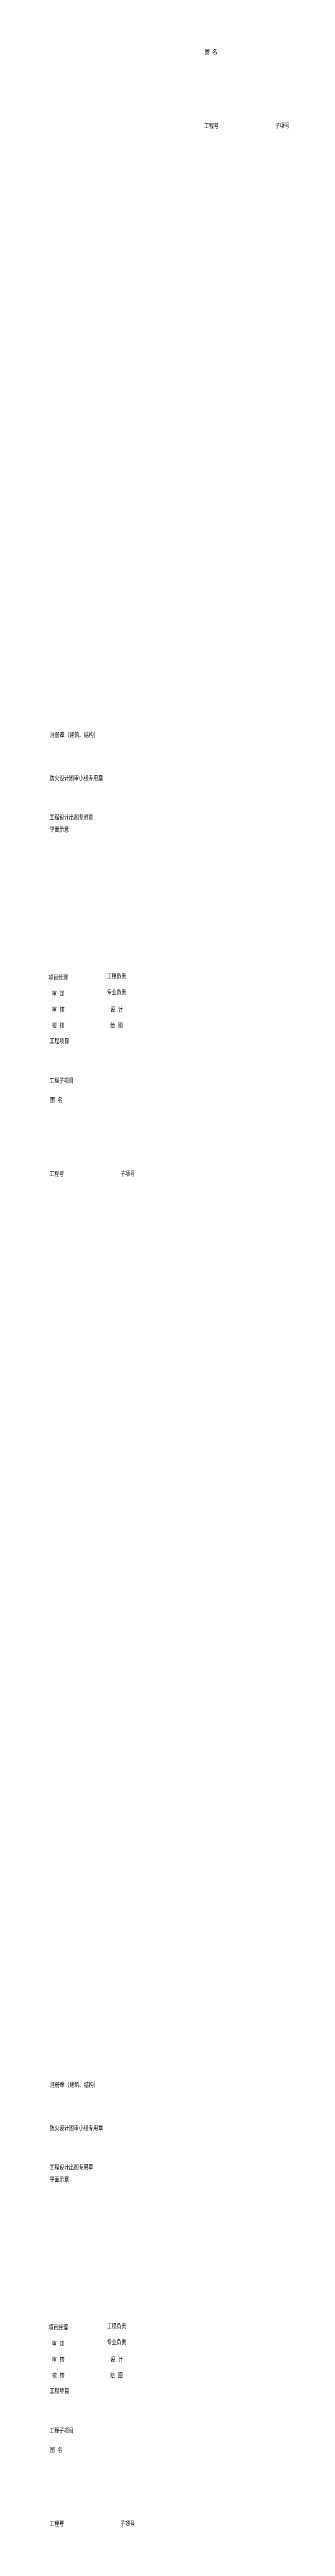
# Model space of a CAD drawing. Extents: x 64524 to 106254978, y -22354 to 20449254.
# Drawn here: x 106139692 to 106161935, y 19416472 to 19650432 of the extents above; entities that cross this region are included whole.
import ezdxf
from ezdxf.enums import TextEntityAlignment as Align

# ---------------------------------------------------------------- set-up
doc = ezdxf.new("R2010")
doc.units = 0
doc.header["$LTSCALE"] = 1000
doc.header["$MEASUREMENT"] = 0
doc.layers.get('0').update_dxf_attribs({"color": 255, "linetype": 'CONTINUOUS'})
doc.styles.add('HZZ', font='simplex.shx', dxfattribs={"oblique": 0.7, "height": 1100, "bigfont": 'realhz.shx'})

msp = doc.modelspace()

# ---------------------------------------------------------------- texts
at = {"color": 7, "style": 'HZZ', "oblique": 0.7, "width": 0.80006}
for s, height, p in [('图 名', 440, (106154321, 19649945)), ('工程号', 440, (106154272, 19642968)), ('子项号', 440, (106160951, 19642987)), ('注册章（建筑、结构）', 440, (106139727, 19585444)), ('防火设计图审小组专用章', 439.97, (106139691, 19581351)), ('工程设计出图专用章', 440, (106139685, 19577660)), ('平面示意', 440, (106139691, 19576500)), ('工程项目', 440, (106139688, 19556529)), ('工程子项目', 440, (106139674, 19552793)), ('图 名', 440, (106139729, 19550955)), ('工程号', 440, (106139680, 19543979)), ('子项号', 440, (106146359, 19543998)), ('注册章（建筑、结构）', 440, (106139727, 19457937)), ('防火设计图审小组专用章', 439.97, (106139691, 19453844)), ('工程设计出图专用章', 440, (106139685, 19450153)), ('平面示意', 440, (106139691, 19448993)), ('工程项目', 440, (106139688, 19429022)), ('工程子项目', 440, (106139674, 19425286)), ('图 名', 440, (106139729, 19423448)), ('工程号', 440, (106139680, 19416472)), ('子项号', 440, (106146359, 19416491))]:
    msp.add_text(s, height=height, dxfattribs=at).set_placement(p)
for s, p in [('项目经理', (106140504, 19562529)), ('审 定', (106140504, 19561016)), ('工程负责', (106146004, 19562653)), ('专业负责', (106146004, 19561141)), ('审 核', (106140504, 19559504)), ('设 计', (106146004, 19559504)), ('校 核', (106140504, 19557991)), ('绘 图', (106146004, 19557991)), ('项目经理', (106140504, 19435021)), ('工程负责', (106146004, 19435146)), ('审 定', (106140504, 19433509)), ('专业负责', (106146004, 19433633)), ('校 核', (106140504, 19430484)), ('审 核', (106140504, 19431996)), ('绘 图', (106146004, 19430484)), ('设 计', (106146004, 19431996))]:
    msp.add_text(s, height=440, dxfattribs=at).set_placement(p, align=Align.CENTER)

doc.saveas('drawing.dxf')
